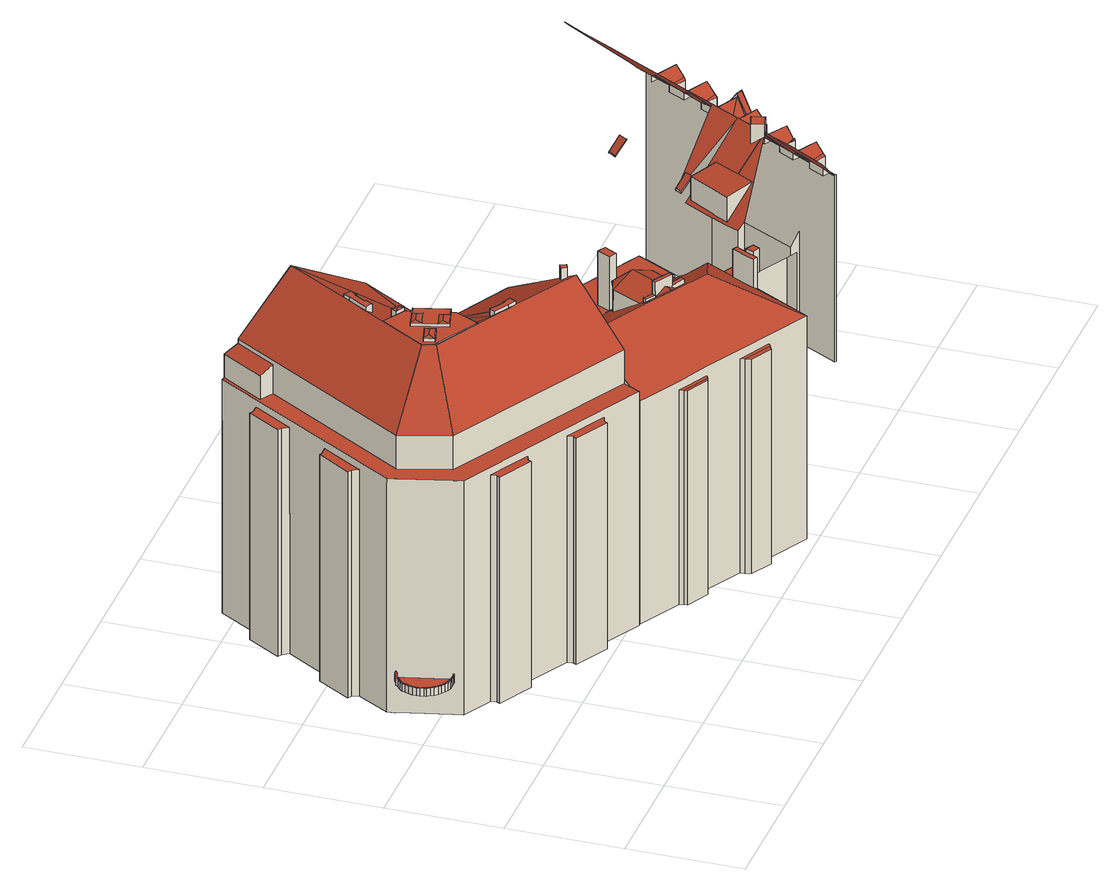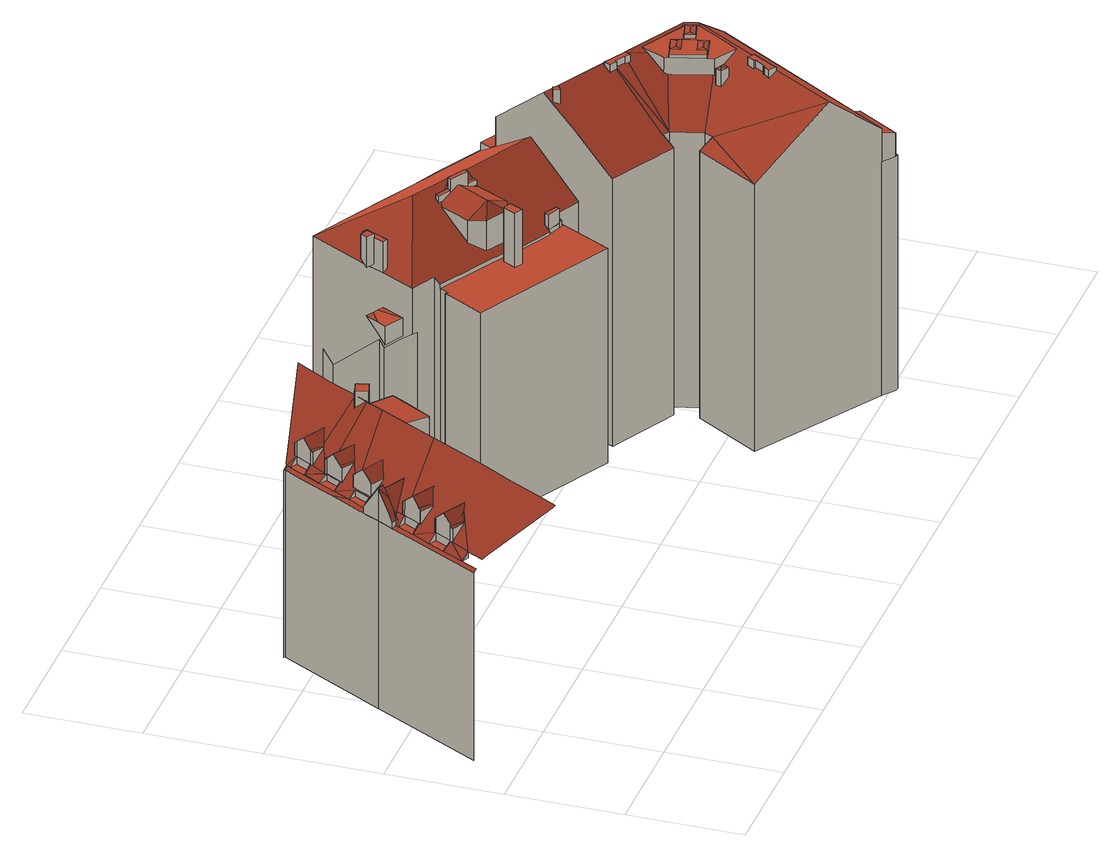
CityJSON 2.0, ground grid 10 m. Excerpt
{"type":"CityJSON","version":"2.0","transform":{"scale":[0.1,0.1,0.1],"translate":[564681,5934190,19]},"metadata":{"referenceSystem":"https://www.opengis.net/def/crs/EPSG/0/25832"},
"CityObjects":{
"building1":{"type":"Building","attributes":{"Grundfläche 2D":"478.702696","Grundhöhe NN":"20.100"},"children":["building1-1","building1-2","building1-3","building1-4","building1-5","building1-6","building1-7","building1-8","building1-9","building1-10","building1-11"],"geometry":[{"type":"MultiSurface","lod":"3","boundaries":[[[0,1,2,3,4,5,6,7,8,9,10,11,12,13,14,15],[16,17,18,19,20]],[[21,22,23,24,25,26,27,28,29,30,31,32,33,34]],[[35,36,37]],[[36,38,37]],[[39,40,35,41,42,43]],[[44,45,46,43,42]],[[44,47,48,49,50,51,45]],[[52,53,54,55,56,57,50,49,48,58,59]],[[57,56,55,60,61]],[[57,61,57,50]],[[62,63,60,64,65]],[[51,66,60,63,67,68]],[[60,66,51,50,57,61]],[[40,69,70]],[[65,64,36,35,40,39,43,71,14,72,73],[70,69,40]],[[15,71,43,46,45,74,75,1,0]],[[74,45,51,68,76]],[[77,78,79,80,81,82]],[[83,84,85,86,87,88]],[[89,90,91,92,93,94]],[[95,96,97,98,99,100]],[[71,15,14]],[[0,15,0,1]],[[75,74,76,2,1]],[[68,67,3,2,76]],[[62,65,73,13,12,11,4,3,67,63]],[[72,14,13,73]],[[101,21,34,33,102,103]],[[94,93,104,105,96,95,106,107,22,21,101,108]],[[23,22,107,109,110,111,112,113,114,28,27,26,25,24]],[[80,79,115,116,87,86,117,118,29,28,114,119]],[[30,29,118,120]],[[81,80,119,121]],[[82,81,121,122]],[[77,82,122,123]],[[78,77,123,124]],[[79,78,124,115]],[[88,87,116,125]],[[83,88,125,126]],[[84,83,126,127]],[[85,84,127,128]],[[86,85,128,117]],[[89,94,108,129]],[[90,89,129,130]],[[91,90,130,131]],[[92,91,131,132]],[[132,104,93,92]],[[97,96,105,133]],[[98,97,133,134]],[[99,98,134,135]],[[100,99,135,136]],[[95,100,136,106]],[[41,35,37,137,102,33,138]],[[41,138,33,32,42]],[[42,32,31,44]],[[44,31,30,47]],[[59,58,48,47,30,120,139,52]],[[53,52,139,140]],[[60,55,141,142]],[[141,55,54,53,140,143]],[[64,60,142,144]],[[36,64,144,145]],[[37,38,146,137]],[[38,36,145,146]],[[125,116,115,124,123,122,121,119,114,113,112,111,110,109,107,106,136,135,134,133,105,104,132,131,130,129,108,101,103,102,137,146,145,144,142,141,143,140,139,120,118,117,128,127,126]]],"semantics":{"surfaces":[{"type":"RoofSurface"},{"type":"WallSurface"},{"type":"GroundSurface"}],"values":[0,0,0,0,0,0,0,0,0,0,0,0,0,0,0,0,0,0,0,0,0,1,1,1,1,1,1,1,1,1,1,1,1,1,1,1,1,1,1,1,1,1,1,1,1,1,1,1,1,1,1,1,1,1,1,1,1,1,1,1,1,1,1,1,2]}}]},
"building1-1":{"type":"BuildingInstallation","parents":["building1"],"geometry":[{"type":"MultiSurface","lod":"3","boundaries":[[[147,148,149,150,151,152,153,154,155,156,157]],[[4,11,155,154]],[[9,8,7,158,159,157,156,155,11,10]],[[160,150,149,158,7,6]],[[161,160,6,5]],[[154,153,162,161,5,4]]],"semantics":{"surfaces":[{"type":"RoofSurface"},{"type":"WallSurface"}],"values":[0,1,1,1,1,1]}}]},
"building1-2":{"type":"BuildingInstallation","parents":["building1"],"geometry":[{"type":"MultiSurface","lod":"3","boundaries":[[[163,164,165,166,167,168,169,170,171,172,173,174,175]],[[176,57,172,171]],[[172,57,177,173]],[[177,178,174,173]],[[178,179,56,180,164,163,175,174]],[[180,181,165,164]],[[181,61,182,167,166,165]],[[182,183,167]],[[169,168,167,183,66,184]],[[184,185,176,171,170,169]]],"semantics":{"surfaces":[{"type":"RoofSurface"},{"type":"WallSurface"}],"values":[0,1,1,1,1,1,1,1,1,1]}}]},
"building1-3":{"type":"BuildingInstallation","parents":["building1"],"geometry":[{"type":"MultiSurface","lod":"3","boundaries":[[[161,162,153,186,187,160]],[[160,187,150]],[[152,186,153]],[[151,150,187,186,152]]],"semantics":{"surfaces":[{"type":"RoofSurface"}],"values":[0,0,0,0]}}]},
"building1-4":{"type":"BuildingInstallation","parents":["building1"],"geometry":[{"type":"MultiSurface","lod":"3","boundaries":[[[188,189,190,191]],[[192,188,191,193]],[[190,189,194,195,191]],[[195,194,196,192,193,191]],[[197,198,189,188]],[[198,199,194,189]],[[199,200,201,192,196,194]],[[201,197,188,192]]],"semantics":{"surfaces":[{"type":"RoofSurface"},{"type":"WallSurface"}],"values":[0,0,0,0,1,1,1,1]}}]},
"building1-5":{"type":"BuildingInstallation","parents":["building1"],"geometry":[{"type":"MultiSurface","lod":"3","boundaries":[[[202,203,204,205,206]],[[207,206,205,208]],[[209,204,203]],[[210,208,205,204,209]],[[203,202,206,18,17]],[[209,203,17,16]],[[208,210,209,16,20]],[[18,206,207,208,20,19]]],"semantics":{"surfaces":[{"type":"RoofSurface"},{"type":"WallSurface"}],"values":[0,0,0,0,1,1,1,1]}}]},
"building1-6":{"type":"BuildingInstallation","parents":["building1"],"geometry":[{"type":"MultiSurface","lod":"3","boundaries":[[[148,147,211,212,149]],[[149,212,158]],[[147,157,211]],[[159,158,212,211,157]]],"semantics":{"surfaces":[{"type":"RoofSurface"}],"values":[0,0,0,0]}}]},
"building1-7":{"type":"BuildingInstallation","parents":["building1"],"geometry":[{"type":"MultiSurface","lod":"3","boundaries":[[[213,214,215,216,217,218,219,220,221,222,223,224,225]],[[226,227,218,217]],[[218,227,70,219]],[[228,229,221,220,219,70]],[[229,230,231,223,222,221]],[[231,232,233,225,224,223]],[[233,234,213,225]],[[214,213,234,69]],[[69,235,215,214]],[[215,235,236,216]],[[217,216,236,226]]],"semantics":{"surfaces":[{"type":"RoofSurface"},{"type":"WallSurface"}],"values":[0,1,1,1,1,1,1,1,1,1,1]}}]},
"building1-8":{"type":"BuildingInstallation","parents":["building1"],"geometry":[{"type":"MultiSurface","lod":"3","boundaries":[[[237,238,239,240]],[[240,239,241,242]],[[237,240,242,243]],[[238,237,243,244]],[[239,238,244,241]]],"semantics":{"surfaces":[{"type":"RoofSurface"},{"type":"WallSurface"}],"values":[0,1,1,1,1]}}]},
"building1-9":{"type":"BuildingInstallation","parents":["building1"],"geometry":[{"type":"MultiSurface","lod":"3","boundaries":[[[245,138,246,247]],[[247,246,34,248]],[[248,249,245,247]],[[138,245,249,33]],[[33,34,246,138]]],"semantics":{"surfaces":[{"type":"RoofSurface"},{"type":"WallSurface"}],"values":[0,1,1,1,1]}}]},
"building1-10":{"type":"BuildingInstallation","parents":["building1"],"geometry":[{"type":"MultiSurface","lod":"3","boundaries":[[[250,251,252,253,254,255,256,257,258,259,260,261,262,263,264,265,266,267,268,269,270,271,272,273,274,275,276,277,278,279,280,281,282,283,284,285,286,287,288,289,290,291,292,293,294,295,296,297,298,299,300]],[[275,301,302,276]],[[276,302,303,277]],[[277,303,304,278]],[[278,304,305,279]],[[279,305,306,280]],[[280,306,307,281]],[[281,307,308,282]],[[282,308,309,283]],[[283,309,310,284]],[[284,310,311,285]],[[285,311,312,286]],[[286,312,313,287]],[[287,313,314,288]],[[288,314,315,289]],[[289,315,316,290]],[[290,316,317,291]],[[291,317,318,292]],[[292,318,319,293]],[[293,319,320,294]],[[294,320,321,295]],[[295,321,322,296]],[[296,322,323,297]],[[297,323,324,298]],[[298,324,325,299]],[[325,326,327,300,299]],[[250,300,327,328]],[[251,250,328,329]],[[252,251,329,330]],[[253,252,330,331]],[[331,332,254,253]],[[255,254,332,333]],[[256,255,333,334]],[[257,256,334,335]],[[258,257,335,336]],[[259,258,336,337]],[[260,259,337,338]],[[261,260,338,339]],[[262,261,339,340]],[[263,262,340,341]],[[264,263,341,342]],[[265,264,342,343]],[[266,265,343,344]],[[267,266,344,345]],[[268,267,345,346]],[[346,347,269,268]],[[270,269,347,348]],[[271,270,348,349]],[[272,271,349,350]],[[273,272,350,351]],[[351,352,353,301,275,274,273]],[[322,321,320,319,318,317,316,315,314,313,312,311,310,309,308,307,306,305,304,303,302,301,353,352,354,355,356,357,358,359,360,361,362,363,364,365,366,367,368,369,370,371,372,373,374,375,376,326,325,324,323]]],"semantics":{"surfaces":[{"type":"RoofSurface"},{"type":"WallSurface"},{"type":"OuterCeilingSurface"}],"values":[0,1,1,1,1,1,1,1,1,1,1,1,1,1,1,1,1,1,1,1,1,1,1,1,1,1,1,1,1,1,1,1,1,1,1,1,1,1,1,1,1,1,1,1,1,1,1,1,1,1,1,2]}}]},
"building1-11":{"type":"BuildingInstallation","parents":["building1"],"geometry":[{"type":"MultiSurface","lod":"3","boundaries":[[[327,351,350,349,348,347,346,345,344,343,342,341,340,339,338,337,336,335,334,333,332,331,330,329,328]],[[351,327,326,352]],[[373,372,371,370,369,368,367,366,365,364,363,362,361,360,359,358,357,356,355,354,352,326,376,375,374]]],"semantics":{"surfaces":[{"type":"RoofSurface"},{"type":"WallSurface"},{"type":"OuterCeilingSurface"}],"values":[0,1,2]}}]},
"building2":{"type":"Building","attributes":{"Grundfläche 2D":"287.757367","Grundhöhe NN":"20.259"},"children":["building2-1","building2-2","building2-3","building2-4","building2-5","building2-6"],"geometry":[{"type":"MultiSurface","lod":"3","boundaries":[[[377,378,379,380,381,382,383,384]],[[385,382,381,386]],[[387,388,389,390,381,380,391,392]],[[393,381,390]],[[386,381,393]],[[394,395,396,397]],[[396,395,398,399]],[[400,401,402,403,404,405,406,407,408,409]],[[410,411,412,404,403]],[[406,405,395,394,378,377,384,413,414]],[[415,416,417,418,419,420,421,422,423,424,425,426,427,428,407,406,414,429,384,383,430,431,432,433,434,435,389,388,387,392,398,395,405,404,412]],[[384,429,414,406,414,413]],[[436,437,438,439,440,441,442,443,444,445,446,447,448,449]],[[450,451,452,453]],[[454,455,456,457]],[[458,455,454,459]],[[451,450,460,461]],[[383,382,430]],[[435,390,389]],[[393,390,435,434]],[[386,393,434,433]],[[433,432,431,430,382,385,386]],[[453,452,462,463]],[[450,453,463,464]],[[452,451,465,462]],[[457,456,466,467]],[[454,457,467,468]],[[456,455,469,466]],[[461,460,470,471,458,459,472,473,403,402,401,400,409,474,475]],[[412,411,410,403,473,476]],[[415,412,476,477]],[[415,477,478,445,416]],[[443,418,417,416,445,444]],[[418,443,442,419]],[[419,442,441,420]],[[420,441,440,421]],[[421,440,439,422]],[[422,439,423]],[[423,439,438,424]],[[424,438,437,425]],[[479,427,426,425,437,436,480]],[[409,408,407,428,427,479,481,474]],[[455,458,471,469]],[[459,454,468,472]],[[451,461,475,465]],[[464,470,460,450]],[[436,449,482,480]],[[446,445,478,483]],[[447,446,483,484]],[[448,447,484,485]],[[449,448,485,482]],[[465,475,474,481,479,480,482,485,484,483,478,477,476,473,472,468,467,466,469,471,470,464,463,462]]],"semantics":{"surfaces":[{"type":"RoofSurface"},{"type":"WallSurface"},{"type":"GroundSurface"}],"values":[0,0,0,0,0,0,0,0,0,0,0,0,0,0,0,0,0,1,1,1,1,1,1,1,1,1,1,1,1,1,1,1,1,1,1,1,1,1,1,1,1,1,1,1,1,1,1,1,1,1,1,2]}}]},
"building2-1":{"type":"BuildingInstallation","parents":["building2"],"geometry":[{"type":"MultiSurface","lod":"3","boundaries":[[[486,487,488,489]],[[490,491,487,486]],[[397,396,399,492,488,487,491]],[[492,493,489,488]],[[391,380,379,490,486,489,493]]],"semantics":{"surfaces":[{"type":"RoofSurface"},{"type":"WallSurface"}],"values":[0,1,1,1,1]}}]},
"building2-2":{"type":"BuildingInstallation","parents":["building2"],"geometry":[{"type":"MultiSurface","lod":"3","boundaries":[[[494,495,496,497]],[[498,495,494,422,423]],[[496,495,498,499]],[[497,496,499,421]],[[494,497,421,422]]],"semantics":{"surfaces":[{"type":"RoofSurface"},{"type":"WallSurface"}],"values":[0,1,1,1,1]}}]},
"building2-3":{"type":"BuildingInstallation","parents":["building2"],"geometry":[{"type":"MultiSurface","lod":"3","boundaries":[[[500,501,502,503,504]],[[411,505,500,504]],[[506,507,502,501,500,505]],[[507,410,503,502]],[[410,411,504,503]]],"semantics":{"surfaces":[{"type":"RoofSurface"},{"type":"WallSurface"}],"values":[0,1,1,1,1]}}]},
"building2-4":{"type":"BuildingInstallation","parents":["building2"],"geometry":[{"type":"MultiSurface","lod":"3","boundaries":[[[508,509,510,511]],[[511,510,512,513]],[[513,514,508,511]],[[509,508,514,515]],[[515,512,510,509]]],"semantics":{"surfaces":[{"type":"RoofSurface"},{"type":"WallSurface"}],"values":[0,1,1,1,1]}}]},
"building2-5":{"type":"BuildingInstallation","parents":["building2"],"geometry":[{"type":"MultiSurface","lod":"3","boundaries":[[[516,517,493,492]],[[518,516,492,399,398]],[[518,519,517,516]],[[391,493,517,519,392]]],"semantics":{"surfaces":[{"type":"RoofSurface"},{"type":"WallSurface"}],"values":[0,1,1,1]}}]},
"building2-6":{"type":"BuildingInstallation","parents":["building2"],"geometry":[{"type":"MultiSurface","lod":"3","boundaries":[[[491,490,520,521,522]],[[379,378,413,429,521,520,490]],[[429,414,522,521]],[[397,491,522,414,394]]],"semantics":{"surfaces":[{"type":"RoofSurface"},{"type":"WallSurface"}],"values":[0,1,1,1]}}]},
"building3":{"type":"Building","attributes":{"Grundfläche 2D":"1401.666564","Grundhöhe NN":"19.323"},"children":["building3-1","building3-2","building3-3","building3-4","building3-5","building3-6","building3-7","building3-8","building3-9","building3-10","building3-11","building3-12"],"geometry":[{"type":"MultiSurface","lod":"3","boundaries":[[[523,524,525,526,527]],[[525,528,529,526]],[[528,530,531,529]],[[530,532,533,531]],[[534,535,536,537]],[[535,538,539,536]],[[538,540,541,539]],[[540,542,543,544,541]],[[545,546,547]],[[548,549,547,546,550,551,552,553,554]],[[550,546,545,555,556,557,558,559,552,551]],[[540,538,560,561,562,563,564,565,566,567,543,542],[554,553,568,559,558,557,556,569,556,555,545,547,549,548]],[[552,559,568,553]],[[570,571,572,573,574,573,575,561,576,577,578]],[[562,579,565,564,563]],[[580,581,582,566]],[[583,575,583,584]],[[584,583,585,586,565,579,562,561,575,583]],[[587,588,573]],[[573,572,571,589,587]],[[588,590,575,573]],[[591,571,592]],[[591,592,593,594]],[[571,595,596,597,590,588,587,589]],[[597,575,590]],[[598,585,583,575,599]],[[599,575,597,585,598]],[[596,586,597]],[[597,586,585]],[[600,601,602,596,595,571,591,603]],[[566,565,586,604,605,606,607]],[[608,586,596]],[[608,609,605,604,586]],[[596,602,609,608]],[[609,602,610,605]],[[602,601,611,610]],[[611,612,610]],[[613,614,615,616,580,566,607,606,605,610,612]],[[612,611,601,611,617]],[[618,619,620,621,622,623,600,603,591,594,624]],[[612,617,625,613]],[[617,611,601,626,625]],[[613,625,626]],[[601,600,623,622,621,620,627,628,626]],[[626,628,629,630,629,631]],[[613,626,631,629,630,615,614]],[[632,626,628,627]],[[630,633,615]],[[633,634,635,615]],[[633,630,636,634]],[[636,635,634]],[[637,638,639,640,632,627,620,619,641]],[[628,626,632,640,639,642,643,644,645,636,630,629]],[[645,646,636]],[[647,648,616,615,635,636,646,649,650,651,652,653,654,655,656]],[[645,657,646]],[[657,658,659,646]],[[649,646,659]],[[644,658,657,645]],[[649,659,660]],[[644,659,658]],[[661,650,649,660,662]],[[644,663,659]],[[660,659,663,650,662]],[[643,663,644]],[[650,663,643,663,664]]],"semantics":{"surfaces":[{"type":"WallSurface"},{"type":"RoofSurface"}],"values":[0,0,0,0,0,0,0,0,0,0,1,1,0,1,1,1,1,1,0,1,0,1,0,1,0,1,1,1,1,1,1,0,0,1,0,1,1,1,0,0,0,1,0,1,1,1,1,0,0,1,0,0,1,1,1,0,0,1,1,1,0,1,1,1,1,0]}}]},
"building3-1":{"type":"BuildingInstallation","parents":["building3"],"geometry":[{"type":"MultiSurface","lod":"3","boundaries":[[[665,666,667,668]],[[669,670,668,667]],[[665,668,670,671]],[[671,672,666,665]],[[667,666,672,669]]],"semantics":{"surfaces":[{"type":"RoofSurface"},{"type":"WallSurface"}],"values":[0,1,1,1,1]}}]},
"building3-2":{"type":"BuildingInstallation","parents":["building3"],"geometry":[{"type":"MultiSurface","lod":"3","boundaries":[[[673,674,675]],[[676,677,678,675,674]],[[676,679,677]],[[680,673,675]],[[681,678,677,679,682]],[[675,678,681,680]]],"semantics":{"surfaces":[{"type":"RoofSurface"},{"type":"WallSurface"}],"values":[0,0,0,1,1,1]}}]},
"building3-3":{"type":"BuildingInstallation","parents":["building3"],"geometry":[{"type":"MultiSurface","lod":"3","boundaries":[[[683,684,685,686,687,688]],[[688,687,689,690]],[[691,684,683,688,690,581]],[[685,684,691,692]],[[689,687,686,685,692,582]]],"semantics":{"surfaces":[{"type":"RoofSurface"},{"type":"WallSurface"}],"values":[0,1,1,1,1]}}]},
"building3-4":{"type":"BuildingInstallation","parents":["building3"],"geometry":[{"type":"MultiSurface","lod":"3","boundaries":[[[693,694,695,696,697,698,699,700,701,702,703]],[[564,563,704,694,693,703]],[[705,560,706,698,697,696,695,694,704,569]],[[574,584,707,702,701,700,699,698,706,576]],[[707,579,564,703,702]]],"semantics":{"surfaces":[{"type":"RoofSurface"},{"type":"WallSurface"}],"values":[0,1,1,1,1]}}]},
"building3-5":{"type":"BuildingInstallation","parents":["building3"],"geometry":[{"type":"MultiSurface","lod":"3","boundaries":[[[708,709,710,711]],[[712,713,708,711,714]],[[712,714,715,583]],[[716,583,715,717]],[[718,573,711,710]],[[573,575,715,714,711]],[[575,599,717,715]],[[599,716,717]],[[718,710,709]]],"semantics":{"surfaces":[{"type":"RoofSurface"},{"type":"WallSurface"}],"values":[0,0,0,0,1,1,1,1,1]}}]},
"building3-6":{"type":"BuildingInstallation","parents":["building3"],"geometry":[{"type":"MultiSurface","lod":"3","boundaries":[[[719,720,721]],[[720,719,722]],[[723,720,722]],[[724,725,726,727,720,723]],[[728,729,606,725,724,730]],[[731,728,730,732]],[[598,585,719,721]],[[585,722,719]],[[585,586,723,722]],[[586,604,605,733,732,730,724,723]],[[733,731,732]],[[720,727,598,721]]],"semantics":{"surfaces":[{"type":"RoofSurface"},{"type":"WallSurface"}],"values":[0,0,0,0,0,0,1,1,1,1,1,1]}}]},
"building3-7":{"type":"BuildingInstallation","parents":["building3"],"geometry":[{"type":"MultiSurface","lod":"3","boundaries":[[[734,735,736,737,738,739,740,741]],[[742,743,739,738]],[[734,741,740,739,743,744,745]],[[745,746,735,734]],[[736,735,746,742,738,737]]],"semantics":{"surfaces":[{"type":"RoofSurface"},{"type":"WallSurface"}],"values":[0,1,1,1,1]}}]},
"building3-8":{"type":"BuildingInstallation","parents":["building3"],"geometry":[{"type":"MultiSurface","lod":"3","boundaries":[[[747,748,749,750,751,752,753,754]],[[750,749,755,756,757,758]],[[759,607,760,761,762,756,755,749,748,747,754]],[[762,757,756]],[[753,752,759,754]]],"semantics":{"surfaces":[{"type":"RoofSurface"},{"type":"WallSurface"}],"values":[0,0,1,1,1]}}]},
"building3-9":{"type":"BuildingInstallation","parents":["building3"],"geometry":[{"type":"MultiSurface","lod":"3","boundaries":[[[763,764,765,766,767,768,769]],[[763,769,770]],[[614,770,769,771,772]],[[773,772,771,774]],[[768,767,775]],[[773,774,776]]],"semantics":{"surfaces":[{"type":"RoofSurface"},{"type":"WallSurface"}],"values":[0,0,0,0,1,1]}}]},
"building3-10":{"type":"BuildingInstallation","parents":["building3"],"geometry":[{"type":"MultiSurface","lod":"3","boundaries":[[[777,778,779,780,781,782]],[[783,779,778]],[[780,784,785,781]],[[786,783,778]],[[787,788,789,790,791,792,786]],[[792,783,786]],[[793,791,790]],[[782,622,621,620,778,777]],[[620,786,778]],[[620,627,632,788,787,786]],[[632,794,629,790,789,788]],[[795,793,790,629,796]],[[791,793,795,776,774,771,792]],[[771,769,783,792]],[[769,779,783]],[[769,768,775,797,784,780,779]],[[797,631,628,781,785,784]],[[782,781,628,622]]],"semantics":{"surfaces":[{"type":"RoofSurface"},{"type":"WallSurface"}],"values":[0,0,0,0,0,0,0,1,1,1,1,1,1,1,1,1,1,1]}}]},
"building3-11":{"type":"BuildingInstallation","parents":["building3"],"geometry":[{"type":"MultiSurface","lod":"3","boundaries":[[[798,799,800]],[[801,800,799,802,803]],[[804,805,803,802,806]],[[804,806,807]],[[807,808,809,810,804]],[[799,798,811,615]],[[615,635,812,808,807,806,802,799]],[[812,813,809,808]],[[810,809,813]],[[811,798,800]]],"semantics":{"surfaces":[{"type":"RoofSurface"},{"type":"WallSurface"}],"values":[0,0,0,0,0,1,1,1,1,1]}}]},
"building3-12":{"type":"BuildingInstallation","parents":["building3"],"geometry":[{"type":"MultiSurface","lod":"3","boundaries":[[[814,815,816,817]],[[818,814,817,819,820]],[[821,649,822,820,819,823]],[[824,825,821,823]],[[826,825,824,827]],[[828,646,817,816]],[[646,659,660,824,823,819,817]],[[660,662,827,824]],[[662,826,827]],[[828,816,815]]],"semantics":{"surfaces":[{"type":"RoofSurface"},{"type":"WallSurface"}],"values":[0,0,0,0,0,1,1,1,1,1]}}]}
},
"vertices":[
[111,235,303],[114,227,303],[155,205,303],[165,226,303],[164,230,303],[145,225,303],[142,224,303],[134,254,303],[138,255,303],[149,257,303],[149,258,303],[156,259,303],[155,264,303],[155,265,303],[135,277,303],[110,237,303],[130,241,303],[132,232,303],[117,228,303],[116,233,303],[115,237,303],[130,409,227],[27,239,227],[28,232,227],[29,232,227],[29,231,227],[40,188,227],[40,187,227],[42,180,227],[214,90,227],[222,105,227],[56,193,227],[43,236,227],[144,400,227],[133,408,227],[191,372,304],[209,281,265],[256,331,258],[221,274,258],[144,295,304],[154,311,304],[144,400,258],[43,236,258],[108,236,304],[56,193,258],[111,225,304],[111,226,304],[222,105,258],[247,153,304],[190,184,304],[183,187,304],[170,194,304],[283,222,258],[223,253,258],[218,243,265],[218,242,265],[188,194,299],[184,189,303],[263,185,283],[282,219,260],[212,246,265],[186,193,300],[157,256,288],[164,229,287],[205,273,265],[155,264,288],[175,200,299],[165,226,289],[157,210,300],[159,308,300],[155,311,303],[112,239,303],[140,274,299],[155,265,288],[118,225,302],[116,226,303],[155,205,302],[98,142,220],[99,145,220],[105,147,220],[68,166,220],[69,161,220],[67,158,220],[142,119,220],[172,103,220],[174,106,220],[180,108,220],[143,127,220],[144,122,220],[102,374,220],[99,376,220],[81,347,220],[84,345,220],[88,339,220],[109,374,220],[44,267,220],[66,303,220],[58,303,220],[56,304,220],[38,275,220],[41,273,220],[130,409,11],[144,400,11],[133,408,11],[88,339,11],[66,303,11],[44,267,11],[27,239,11],[109,374,11],[28,232,11],[29,232,11],[29,231,11],[40,188,11],[40,187,11],[42,180,11],[105,147,11],[143,127,11],[180,108,11],[214,90,11],[68,166,11],[222,105,11],[69,161,11],[67,158,11],[98,142,11],[99,145,11],[144,122,11],[142,119,11],[172,103,11],[174,106,11],[102,374,11],[99,376,11],[81,347,11],[84,345,11],[58,303,11],[56,304,11],[38,275,11],[41,273,11],[256,331,11],[144,400,254],[283,222,11],[223,253,11],[218,242,11],[212,246,11],[218,243,11],[205,273,11],[209,281,11],[221,274,11],
[151,249,306],[140,246,306],[136,245,306],[139,233,306],[143,234,306],[154,237,306],[156,228,306],[164,230,306],[156,259,306],[149,258,306],[149,257,306],[134,254,306],[138,255,306],[142,224,306],[145,225,306],[154,227,306],
[188,194,306],[187,194,306],[187,193,306],[186,193,306],[178,198,306],[175,200,306],[174,201,306],[173,200,306],[171,196,306],[184,189,306],[191,185,306],[194,191,306],[193,191,306],[171,196,303],[191,185,303],[194,191,299],[193,191,299],[187,194,299],[187,193,300],[178,198,300],[178,198,299],[174,201,299],[173,200,300],
[152,232,307],[144,230,307],
[159,278,300],[156,273,300],[159,273,301],[161,273,301],[166,274,300],[163,273,301],[164,269,300],[162,271,301],[165,271,300],[159,278,291],[156,273,290],[164,269,285],[165,271,285],[166,274,285],
[124,230,306],[132,232,306],[128,236,307],[120,234,307],[117,228,306],[116,233,306],[115,237,306],[130,241,306],[119,238,306],
[147,253,307],[139,251,307],
[153,298,307],[159,308,307],[160,307,307],[160,308,307],[164,313,307],[158,317,307],[155,311,307],[145,295,307],[145,294,307],[149,292,307],[150,291,307],[151,292,307],[154,297,307],[164,313,299],[158,317,303],[145,295,303],[145,294,303],[149,292,300],[150,291,299],[151,292,299],[154,297,299],[153,298,300],[160,307,299],[160,308,299],
[246,160,310],[250,162,310],[248,167,310],[243,164,310],[248,167,297],[243,164,299],[246,160,301],[250,162,298],
[122,364,254],[133,408,249],[110,371,249],[110,371,227],[122,364,227],
[37,187,49],[34,187,49],[31,187,49],[28,188,49],[25,189,49],[22,190,49],[20,192,49],[17,194,49],[16,196,49],[14,199,49],[13,201,49],[12,204,49],[11,206,49],[11,209,49],[11,212,49],[12,215,49],[13,218,49],[14,221,49],[16,224,49],[19,226,49],[21,228,49],[24,229,49],[26,230,49],[29,231,49],[29,232,49],[28,232,49],[26,232,49],[23,230,49],[20,229,49],[18,227,49],[15,224,49],[13,222,49],[12,219,49],[11,216,49],[10,212,49],[10,209,49],[10,206,49],[11,203,49],[11,201,49],[13,198,49],[14,195,49],[17,193,49],[19,191,49],[22,189,49],[25,187,49],[28,186,49],[31,186,49],[34,186,49],[37,186,49],[40,187,49],[40,188,49],[28,232,42],[26,232,42],[23,230,42],[20,229,42],[18,227,42],[15,224,42],[13,222,42],[12,219,42],[11,216,42],[10,212,42],[10,209,42],[10,206,42],[11,203,42],[11,201,42],[13,198,42],[14,195,42],[17,193,42],[19,191,42],[22,189,42],[25,187,42],[28,186,42],[31,186,42],[34,186,42],[37,186,42],[40,187,42],[40,188,42],[40,188,44],[37,187,44],[34,187,44],[31,187,44],[28,188,44],[25,189,44],[22,190,44],[20,192,44],[17,194,44],[16,196,44],[14,199,44],[13,201,44],[12,204,44],[11,206,44],[11,209,44],[11,212,44],[12,215,44],[13,218,44],[14,221,44],[16,224,44],[19,226,44],[21,228,44],[24,229,44],[26,230,44],[29,231,44],[29,231,42],[29,232,42],[26,230,42],[24,229,42],[21,228,42],[19,226,42],[16,224,42],[14,221,42],[13,218,42],[12,215,42],[11,212,42],[11,209,42],[11,206,42],[12,204,42],[13,201,42],[14,199,42],[16,196,42],[17,194,42],[20,192,42],[22,190,42],[25,189,42],[28,188,42],[31,187,42],[34,187,42],[37,187,42],
[311,118,248],[312,116,248],[318,113,251],[327,108,257],[342,137,257],[323,147,247],[310,121,247],[311,119,248],[335,152,247],[337,152,247],[345,100,248],[346,101,247],[348,101,247],[361,127,247],[334,104,253],[342,100,249],[357,141,247],[315,111,251],[322,98,257],[326,105,257],[316,110,251],[336,99,251],[332,101,253],[251,69,219],[279,55,219],[311,38,219],[377,4,219],[354,79,257],[321,97,257],[303,107,257],[240,140,257],[214,90,220],[213,89,219],[404,54,219],[414,74,219],[429,103,219],[310,117,248],[308,115,251],[407,114,219],[410,120,215],[340,158,215],[339,158,215],[340,159,213],[306,177,214],[305,176,215],[293,181,215],[293,181,216],[290,182,216],[287,176,220],[285,178,220],[265,188,220],[253,164,239],[310,118,248],[323,147,227],[335,151,220],[335,152,220],[337,152,219],[357,141,219],[361,127,226],[285,178,211],[287,176,211],[290,182,211],[293,181,211],[305,176,211],[306,177,211],[340,159,211],[339,158,211],[340,158,211],[410,120,211],[414,128,211],[416,126,211],[435,162,211],[311,227,211],[275,53,211],[252,65,211],[252,62,211],[272,52,211],[336,21,211],[312,34,211],[313,29,211],[332,19,211],[311,38,211],[340,23,211],[279,55,211],[251,69,211],[252,62,13],[272,52,13],[275,53,13],[252,65,13],[313,29,13],[332,19,13],[336,21,13],[312,34,13],[279,55,13],[311,38,13],[340,23,13],[377,4,13],[213,89,13],[251,69,13],[429,103,13],[407,114,13],[410,120,13],[265,188,13],[285,178,13],[214,90,13],[311,227,13],[414,128,13],[416,126,13],[435,162,13],
[318,113,265],[316,110,265],[332,101,265],[334,104,265],[318,113,253],[316,110,253],[332,101,255],[334,104,255],
[293,181,229],[292,178,229],[303,172,229],[305,176,229],[292,178,218],[303,172,218],
[410,76,248],[402,60,248],[400,56,248],[404,54,248],[414,74,248],[410,76,222],[402,60,222],[400,56,222],
[355,155,261],[361,166,261],[354,170,261],[348,158,261],[354,170,211],[348,158,211],[355,155,211],[361,166,211],
[344,95,255],[346,98,255],[344,95,251],[346,98,249],
[310,117,253],[310,118,253],[308,115,253],
[432,108,181],[445,101,182],[464,91,182],[464,91,3],[432,108,3],[461,86,187],[461,86,3],[507,63,186],[507,63,3],[502,53,196],[502,53,3],[539,63,192],[530,67,182],[530,67,3],[539,63,3],[556,114,181],[556,114,3],[550,117,176],[550,117,3],[557,130,175],[564,143,175],[564,143,3],[582,116,203],[559,129,200],[559,129,177],[566,142,177],[559,130,177],[559,130,200],[566,142,200],[580,166,200],[580,166,178],[567,143,177],[586,123,203],[590,130,203],[593,136,203],[600,149,203],[602,152,203],[612,116,227],[615,116,230],[617,121,230],[619,129,228],[620,129,228],[621,128,230],[629,143,230],[579,170,175],[587,162,185],[611,118,225],[649,70,179],[651,71,178],[650,72,179],[647,78,185],[615,116,229],[655,92,185],[614,116,230],[601,90,230],[582,58,230],[620,127,230],[643,169,230],[590,181,178],[598,173,189],[644,100,197],[622,118,224],[663,107,184],[663,108,184],[653,75,178],[647,78,178],[651,72,178],[655,92,178],[655,71,176],[656,70,176],[656,70,3],[655,71,3],[652,72,178],[669,104,178],[660,89,178],[662,106,184],[656,94,185],[680,117,176],[685,133,178],[677,118,178],[664,87,176],[667,115,184],[671,122,184],[651,127,204],[678,137,185],[663,108,178],[671,122,178],[677,119,178],[685,134,178],[679,137,184],[687,151,184],[702,179,185],[706,187,185],[657,195,230],[679,137,178],[700,153,3],[706,165,3],[706,165,176],[700,153,176],[698,150,176],[696,146,176],[696,146,3],[687,151,178],[693,148,178],[712,176,176],[695,151,178],[711,181,178],[713,184,178],[695,152,178],[714,179,176],[706,187,178],[714,201,178],[714,201,185],[720,198,178],[714,179,3],[758,261,3],[758,261,176],[723,196,176],[712,176,3],[755,262,178],[747,247,178],[737,229,178],[730,215,178],[723,218,185],[685,247,230],[671,221,230],[712,238,203],[741,251,184],[749,265,184],[747,269,188],[726,316,228],[725,318,230],[714,299,230],[700,273,230],[723,218,178],[731,233,178],[731,233,185],[732,233,185],[740,249,184],[732,235,185],[747,248,178],[741,251,178],
[413,55,251],[416,61,251],[409,65,251],[406,58,251],[409,65,223],[406,58,230],[413,55,229],[416,61,223],
[435,81,201],[440,78,201],[444,100,200],[445,76,201],[457,84,200],[461,91,200],[451,72,201],[444,100,183],[461,91,183],[457,84,190],
[590,181,180],[586,176,180],[596,170,190],[598,173,190],[600,177,190],[590,182,180],[600,177,189],[590,182,178],[586,176,179],[596,170,189],
[619,129,239],[609,126,239],[611,118,239],[611,117,239],[612,116,239],[612,115,239],[614,116,239],[615,116,239],[622,118,239],[623,118,239],[620,129,239],[609,126,220],[611,117,226],[612,115,228],[623,118,223],
[634,84,198],[635,82,197],[646,76,197],[647,78,199],[631,96,206],[632,93,204],[651,85,206],[655,92,199],[645,100,197],[656,94,197],[646,76,185],
[663,107,197],[655,110,197],[662,106,197],[663,107,198],[663,108,198],[667,115,206],[648,126,206],[649,119,201],[651,112,197],[659,130,198],[654,128,202],[671,122,199],[661,130,197],[672,124,197],[672,124,184],
[624,243,179],[634,237,190],[634,238,190],[637,243,190],[638,244,190],[628,250,179],[628,249,179],[626,246,179],[638,244,189],[628,250,178],[628,249,178],[624,243,178],[634,237,189],
[678,137,198],[679,137,199],[683,145,206],[663,155,206],[665,149,202],[667,141,197],[674,137,197],[678,135,197],[687,152,199],[688,153,197],[677,160,197],[672,158,200],[678,135,185],[679,137,185],[687,152,185],[688,153,185],
[687,166,191],[691,159,184],[692,158,184],[692,157,183],[693,157,182],[695,155,182],[701,167,203],[680,178,203],[704,173,193],[703,179,184],[705,179,182],[707,178,182],[695,155,180],[707,178,180],
[700,153,187],[706,165,207],[701,167,206],[695,155,187],[695,151,182],[698,150,182],[701,167,207],[693,152,182],[695,152,182],[706,165,206],[712,176,188],[714,179,182],[713,180,182],[711,181,182],[707,178,188],[704,173,198],[709,182,182],[713,180,177],[709,182,180],[711,181,179],[693,152,180],
[705,185,197],[706,187,199],[694,192,197],[693,196,200],[710,195,207],[690,206,207],[702,209,198],[693,206,205],[714,201,200],[714,201,199],[714,202,199],[715,203,197],[704,210,197],[705,185,185],[714,202,185],[715,203,185],
[711,224,198],[711,223,197],[722,217,197],[723,218,199],[708,234,205],[727,226,207],[707,237,207],[719,241,198],[709,237,205],[731,233,199],[732,233,199],[720,241,198],[721,241,197],[732,235,197],[722,217,185]
]}
